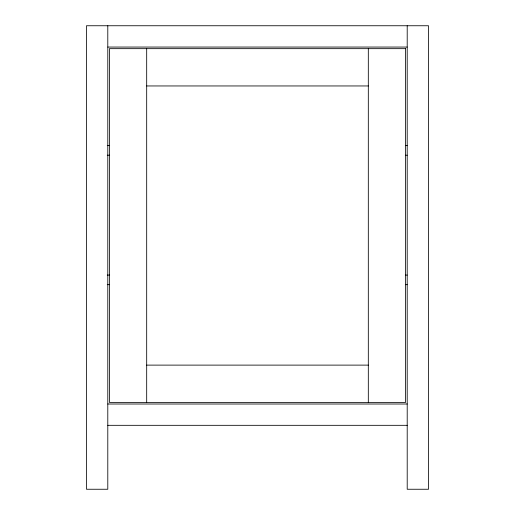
<?xml version="1.0" encoding="UTF-8"?>
<svg xmlns="http://www.w3.org/2000/svg" width="515" height="515" viewBox="0 0 515 515"><rect width="100%" height="100%" fill="white"/><g stroke="black" fill="none" stroke-linecap="round" stroke-linejoin="round"><path stroke-width="0.77" d="M107.796 47.058L407.204 47.058M146.685 85.954L368.315 85.954M107.262 145.623L109.676 145.623M405.595 145.623L407.204 145.623M107.262 155.208L109.676 155.208M405.595 155.208L407.204 155.208M107.262 275.081L109.676 275.081M405.595 275.081L407.204 275.081M107.262 284.673L109.676 284.673M405.595 284.673L407.204 284.673M146.685 365.116L368.315 365.116M107.796 404.011L407.204 404.011M107.796 425.319L407.204 425.319M407.204 25.75L407.204 489.25L428.519 489.25L428.519 25.75L86.481 25.75L86.481 489.25L107.796 489.25L107.796 25.75M368.315 48.661L368.315 402.408M146.685 48.661L146.685 402.408M405.608 48.661L109.392 48.661L109.392 402.408L405.608 402.408L405.608 48.661"/></g></svg>
